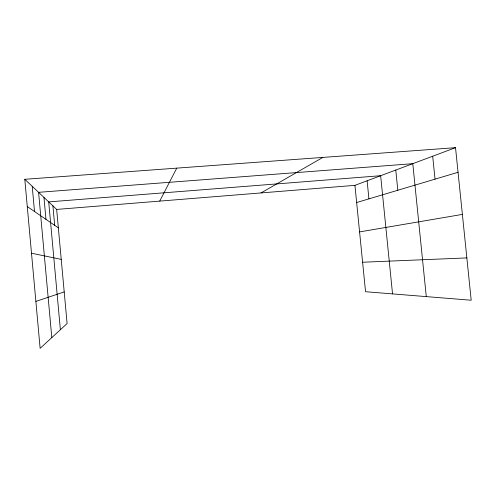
<?xml version="1.0" encoding="UTF-8"?>
<svg xmlns="http://www.w3.org/2000/svg" width="496" height="496" viewBox="0 0 496 496"><rect width="100%" height="100%" fill="white"/><g stroke="black" fill="none" stroke-linecap="round" stroke-linejoin="round"><path stroke-width="0.74" d="M159.731 201.103L176.743 168.138M261.032 192.925L322.859 157.412M354.931 185.349L455.526 147.672L471.2 300.229L365.552 291.722L354.931 185.349L56.662 209.424L24.8 179.292L455.526 147.672M35.873 301.419L64.207 291.915M356.649 202.529L458.056 172.286M359.581 231.911L462.384 214.402M362.607 262.235L466.854 257.908M31.502 253.214L61.231 259.377M27.274 206.547L58.348 227.85M432.692 156.228L435.029 179.149M426.281 296.614L412.79 163.68L38.583 192.324L51.807 337.602M395.777 170.047L397.817 190.247M392.541 293.892L380.649 175.714L48.707 201.897L60.376 329.735M367.114 180.786L368.925 198.865M56.662 209.424L67.103 323.553L40.126 348.328L24.8 179.292M52.911 205.871L54.69 225.345M43.97 197.414L45.967 219.368M32.209 186.298L34.503 211.507"/></g></svg>
